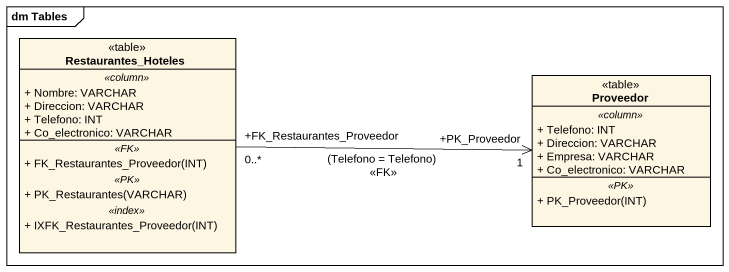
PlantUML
@startuml
mainframe dm Tables
hide circle
hide empty members
skinparam classAttributeIconSize 0
class Restaurantes_Hoteles <<table>> {
  .. <<column>> ..
  + Nombre: VARCHAR
  + Direccion: VARCHAR
  + Telefono: INT
  + Co_electronico: VARCHAR
  .. <<FK>> ..
  + FK_Restaurantes_Proveedor(INT)
  .. <<PK>> ..
  + PK_Restaurantes(VARCHAR)
  .. <<index>> ..
  + IXFK_Restaurantes_Proveedor(INT)
}
class Proveedor <<table>> {
  .. <<column>> ..
  + Telefono: INT
  + Direccion: VARCHAR
  + Empresa: VARCHAR
  + Co_electronico: VARCHAR
  .. <<PK>> ..
  + PK_Proveedor(INT)
}
Restaurantes_Hoteles "+FK_Restaurantes_Proveedor\n0..*" -right-> "+PK_Proveedor\n1" Proveedor : (Telefono = Telefono)\n<<FK>>
@enduml
